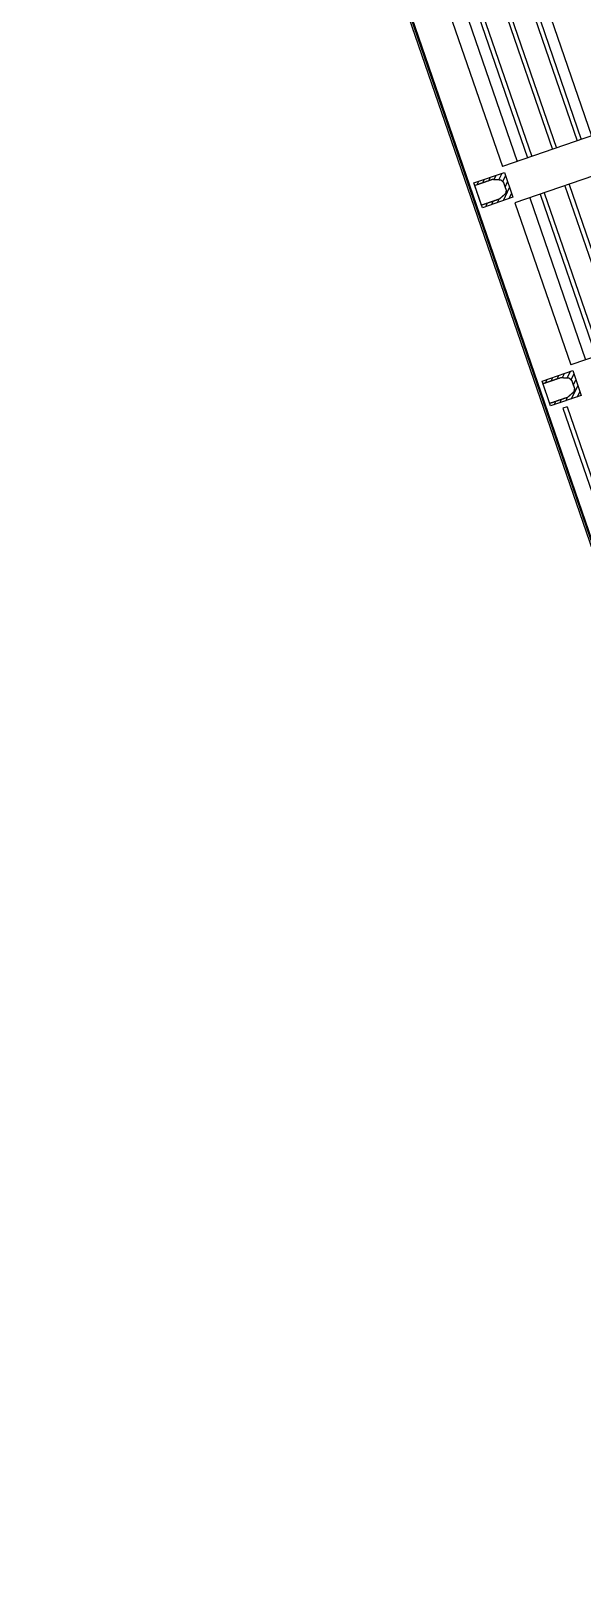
# Model space of a CAD drawing. Extents: x 809435 to 809704, y 818709 to 819364.
# Drawn here: x 809434.7 to 809466.3, y 819212.3 to 819300.2 of the extents above; entities that cross this region are included whole.
import ezdxf

# ---------------------------------------------------------------- set-up
doc = ezdxf.new("R2010")
doc.units = 0
for name, color, linetype in [('Lift', 7, 'Continuous'), ('MMH281__', 7, 'Continuous'), ('MMH281_U', 7, 'Continuous'), ('MMH282__', 7, 'Continuous'), ('MMH_050_General_Symbols_(Grouped)', 7, 'Continuous')]:
    doc.layers.add(name, color=color, linetype=linetype)

msp = doc.modelspace()

# ---------------------------------------------------------------- linework, layer by layer
at = {"layer": 'Lift'}
for p, q in [((809434.718, 819363.791), (809486.898, 819212.251)), ((809434.941, 819363.604), (809472.739, 819253.832))]:
    msp.add_line(p, q, dxfattribs=at)
at = {"layer": 'MMH281__'}
for points in [[(809460.119, 819291.342), (809460.46, 819291.459), (809460.8, 819291.576), (809461.14, 819291.693)], [(809460.51, 819290.207), (809460.38, 819290.585), (809460.25, 819290.964), (809460.119, 819291.342)], [(809461.14, 819291.693), (809461.297, 819291.684), (809461.453, 819291.675), (809461.61, 819291.665)], [(809461.61, 819291.665), (809461.659, 819291.622), (809461.709, 819291.579), (809461.758, 819291.536)], [(809461.758, 819291.536), (809461.812, 819291.378), (809461.866, 819291.221), (809461.921, 819291.063)], [(809461.921, 819291.063), (809461.909, 819290.999), (809461.896, 819290.934), (809461.884, 819290.87)], [(809461.531, 819290.559), (809461.19, 819290.441), (809460.85, 819290.324), (809460.51, 819290.207)], [(809461.884, 819290.87), (809461.766, 819290.766), (809461.648, 819290.662), (809461.531, 819290.559)], [(809464.026, 819279.996), (809464.366, 819280.113), (809464.707, 819280.23), (809465.047, 819280.347)], [(809465.047, 819280.347), (809465.203, 819280.338), (809465.36, 819280.328), (809465.517, 819280.319)], [(809464.417, 819278.861), (809464.287, 819279.239), (809464.156, 819279.617), (809464.026, 819279.996)], [(809465.791, 819279.524), (809465.673, 819279.42), (809465.555, 819279.316), (809465.437, 819279.212)], [(809465.517, 819280.319), (809465.566, 819280.276), (809465.616, 819280.233), (809465.665, 819280.19)], [(809465.665, 819280.19), (809465.719, 819280.032), (809465.773, 819279.874), (809465.828, 819279.717)], [(809465.828, 819279.717), (809465.815, 819279.653), (809465.803, 819279.588), (809465.791, 819279.524)], [(809465.437, 819279.212), (809465.097, 819279.095), (809464.757, 819278.978), (809464.417, 819278.861)]]:
    msp.add_open_spline(points, degree=2, dxfattribs=at)
at = {"layer": 'MMH281_U'}
for p, q in [((809460.926, 819291.62), (809461.019, 819291.81)), ((809461.238, 819291.687), (809461.354, 819291.925)), ((809461.508, 819291.671), (809461.688, 819292.041)), ((809461.731, 819291.559), (809461.889, 819291.883)), ((809460.258, 819291.389), (809460.351, 819291.58)), ((809460.592, 819291.505), (809460.685, 819291.695)), ((809461.761, 819290.479), (809462.12, 819291.215)), ((809461.857, 819291.247), (809462.005, 819291.549)), ((809462.095, 819290.594), (809462.235, 819290.881)), ((809460.512, 819290.201), (809460.517, 819290.209)), ((809460.758, 819290.134), (809460.851, 819290.325)), ((809461.092, 819290.249), (809461.185, 819290.44)), ((809461.427, 819290.364), (809461.52, 819290.555)), ((809464.499, 819280.158), (809464.592, 819280.349)), ((809464.833, 819280.273), (809464.926, 819280.464)), ((809465.144, 819280.341), (809465.26, 819280.579)), ((809465.415, 819280.325), (809465.595, 819280.694)), ((809465.638, 819280.213), (809465.796, 819280.537)), ((809464.165, 819280.043), (809464.258, 819280.234)), ((809465.668, 819279.133), (809466.026, 819279.869)), ((809465.764, 819279.901), (809465.911, 819280.203)), ((809466.002, 819279.248), (809466.142, 819279.534)), ((809464.419, 819278.854), (809464.424, 819278.863)), ((809464.665, 819278.788), (809464.758, 819278.978)), ((809464.999, 819278.903), (809465.092, 819279.093)), ((809465.333, 819279.018), (809465.426, 819279.209))]:
    msp.add_line(p, q, dxfattribs=at)
for points in [[(809460.071, 819291.484), (809461.82, 819292.086), (809462.308, 819290.668), (809460.559, 819290.065)], [(809463.977, 819280.137), (809465.727, 819280.74), (809466.215, 819279.321), (809464.466, 819278.719)]]:
    msp.add_lwpolyline(points, close=True, dxfattribs=at)
at = {"layer": 'MMH282__'}
for p, q in [((809434.834, 819363.763), (809472.692, 819253.815)), ((809496.028, 819304.235), (809461.706, 819292.417)), ((809463.03, 819303.238), (809466.221, 819293.971)), ((809463.621, 819303.441), (809466.812, 819294.175)), ((809461.375, 819302.668), (809464.566, 819293.402)), ((809461.612, 819302.749), (809464.802, 819293.483)), ((809462.794, 819303.156), (809465.984, 819293.89)), ((809458.515, 819301.683), (809461.706, 819292.417)), ((809459.957, 819302.179), (809463.148, 819292.913)), ((809460.193, 819302.261), (809463.384, 819292.995)), ((809496.744, 819302.155), (809462.422, 819290.337)), ((809499.935, 819292.889), (809465.613, 819281.071)), ((809464.1, 819290.915), (809467.291, 819281.649)), ((809465.282, 819291.322), (809468.473, 819282.055)), ((809465.519, 819291.403), (809468.709, 819282.137)), ((809462.422, 819290.337), (809465.613, 819281.071)), ((809463.864, 819290.833), (809467.054, 819281.567)), ((809465.407, 819278.673), (809465.171, 819278.592)), ((809465.171, 819278.592), (809468.361, 819269.326)), ((809465.407, 819278.673), (809468.598, 819269.407))]:
    msp.add_line(p, q, dxfattribs=at)
at = {"layer": 'MMH_050_General_Symbols_(Grouped)'}
for p, q in [((809459.366, 819301.976), (809462.557, 819292.71)), ((809463.273, 819290.63), (809466.464, 819281.364))]:
    msp.add_line(p, q, dxfattribs=at)

doc.saveas('drawing.dxf')
